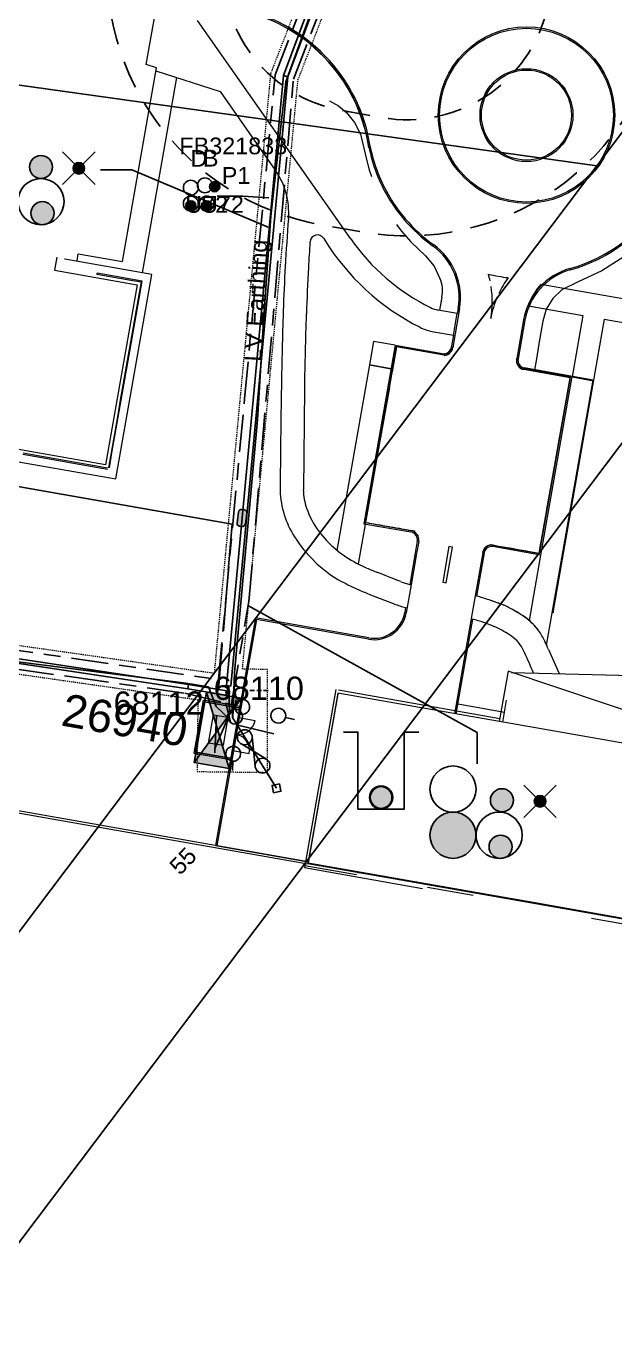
# Model space of a CAD drawing. Header units: metres. Extents: x 277863 to 282129, y 6130772 to 6135401.
# Drawn here: x 280481.4 to 280544.7, y 6132933.6 to 6133074.7 of the extents above; entities that cross this region are included whole.
import ezdxf
from ezdxf.enums import TextEntityAlignment as Align

# ---------------------------------------------------------------- set-up
doc = ezdxf.new("R2010")
doc.units = ezdxf.units.M
for name, pattern in [('Cable Exist UG', [8.2, 4, -1.2, 1.8, -1.2]), ('Dash', [5, 3, -2]), ('DASHED', [0.75, 0.5, -0.25]), ('HIDDEN', [0.375, 0.25, -0.125]), ('HIDDEN2', [0.1875, 0.125, -0.0625]), ('IE Trench LV', [6.5, 5, -1.5])]:
    doc.linetypes.add(name, pattern=pattern)
doc.layers.get('0').update_dxf_attribs({"color": 6})
for name, color, linetype in [('_User Miscellaneous1', 7, 'Continuous'), ('_User Miscellaneous10', 7, 'Continuous'), ('_User Miscellaneous11', 7, 'Continuous'), ('_User Miscellaneous12', 7, 'Continuous'), ('_User Miscellaneous2', 7, 'Continuous'), ('_User Miscellaneous3', 7, 'Continuous'), ('_User_HV_Exist', 7, 'Continuous'), ('_User_LV_Exist', 7, 'Continuous'), ('Duct_SP_EXT', 7, 'Continuous'), ('Duct_SP_NEW', 2, 'Continuous'), ('Equip_SP_HV_NEW', 2, 'Continuous'), ('Sub_SP_EXT', 7, 'Continuous'), ('Trench_SP_EXT', 7, 'Continuous'), ('Trench_SP_NEW', 2, 'Continuous')]:
    doc.layers.add(name, color=color, linetype=linetype)
doc.layers.add('Cadastre Land Parcels_SP_EXT', color=9, linetype='Continuous', lineweight=5)
doc.layers.add('Cadastre Other Property_SP_EXT', color=9, linetype='HIDDEN', lineweight=5)
doc.layers.add('UNKNOWN_FEATURES', color=1, linetype='DASHED', plot=False)
doc.styles.get("Standard").update_dxf_attribs({"font": 'arial.ttf'})
doc.styles.add('SWITCH_LABEL', font='arial.ttf', dxfattribs={"height": 2.5})
doc.linetypes.add('Cable E UG', pattern='A,6,-0.5,["E",Standard,S=1.7,R=0,X=0.5,Y=-1],-2.9', length=9.4)
doc.linetypes.add('IE Trench HV', pattern='A,7,-0.2,["/",Standard,S=3,R=0,X=0.6,Y=-1.4],-2.5', length=9.7)

# ---------------------------------------------------------------- blocks, each defined once
blk = doc.blocks.new('SUB_PADMOUNT_EXT')
for points in [[(0, 0), (-3.84, 1.92), (-3.84, -1.92)], [(0, 0), (3.84, 1.92), (3.84, -1.92)]]:
    blk.add_hatch(color=256).paths.add_polyline_path(points)
for p, q in [((3.84, 1.92), (-3.84, -1.92)), ((-3.84, 1.92), (3.84, -1.92))]:
    blk.add_line(p, q)
blk.add_lwpolyline([(-3.84, -1.92), (3.84, -1.92), (3.84, 1.92), (-3.84, 1.92)], close=True)
for tag, height, flags, p in [('ASSET_NUM', 3.5, 8, (2, 2)), ('STREET_CODE', 0.2, 9, (1.5, 0)), ('CONSTRUCTED_VOLTAGE', 0.2, 9, (1.5, -0.2)), ('OPERATING_VOLTAGE', 0.2, 9, (1.5, -0.6)), ('ORIENTATION', 0.2, 9, (1.5, -0.8)), ('OWNED_BY', 0.2, 9, (1.5, -1)), ('OPERATED_BY', 0.2, 9, (1.5, -1.2)), ('NO_PHASES', 0.2, 9, (1.5, -0.4)), ('MAINTAINED_BY', 0.2, 9, (1.5, -1.4)), ('SECONDARY_VOLTAGE', 0.2, 9, (1.5, -1.6)), ('STATE', 0.2, 9, (1.5, -1.8)), ('SUBSTATION_TYPE', 0.2, 9, (1.5, -2.2)), ('PARENT', 0.2, 9, (1.5, -2)), ('USAGE', 0.2, 9, (1.5, -2.4)), ('LEGEND', 0.2, 9, (1.5, -2.6)), ('LOCATION', 0.2, 9, (1.5, -2.8)), ('STREETNAME', 0.2, 9, (1.5, -3)), ('SUBURB', 0.2, 9, (1.5, -3.2)), ('Z', 0.2, 1, (1.5, -3.6)), ('NOTES', 0.2, 9, (1.5, -3.4))]:
    blk.add_attdef(tag, text='', height=height, dxfattribs=dict(flags=flags)).set_placement(p, align=Align.MIDDLE_LEFT)
blk = doc.blocks.new('DUCT_EXT')
blk.add_circle((0, 0.8), 0.8)
at = {"flags": 1}
blk.add_attdef('Z', (0, 0), '', height=0.2, dxfattribs=at)
at = {"flags": 9}
for tag, p in [('DUCT_CODE', (0, 0)), ('XSECT_TYPE', (0, -0.2)), ('FB_REFERENCE', (0, -0.4)), ('STATE', (0, -0.6)), ('NOTES', (0, -0.8))]:
    blk.add_attdef(tag, text='', height=0.2, dxfattribs=at).set_placement(p, align=Align.MIDDLE_LEFT)
blk = doc.blocks.new('CCP_EXT')
at = {"flags": 9}
for tag, p in [('LEGEND', (0, -1.4)), ('STATE', (0, -1.8)), ('LIFE_SUPPORT', (0, -1.6)), ('NOTES', (0, -2))]:
    blk.add_attdef(tag, text='', height=0.2, dxfattribs=at).set_placement(p, align=Align.MIDDLE_LEFT)
blk.add_wipeout([(0, 0.57), (0.57, 0), (0, -0.57), (-0.57, 0)])
blk.add_lwpolyline([(-0.57, 0), (0, 0.57), (0.57, 0), (0, -0.57), (-0.57, 0)])
at = {"flags": 1}
blk.add_attdef('Z', (0, 0), '', height=0.2, dxfattribs=at)
at = {"flags": 9}
for tag, p in [('CCP_TYPE', (0, 0)), ('CONSTRUCTED_VOLTAGE', (0, -0.2)), ('OPERATING_VOLTAGE', (0, -0.6)), ('ORIENTATION', (0, -0.8)), ('OWNED_BY', (0, -1)), ('NO_PHASES', (0, -0.4)), ('USAGE', (0, -1.2))]:
    blk.add_attdef(tag, text='', height=0.2, dxfattribs=at).set_placement(p, align=Align.MIDDLE_LEFT)
blk = doc.blocks.new('LV_UG_DFUSE_CLOSED_EXT')
for points in [[(1, 0), (0, 0)], [(5.04, 0.73), (2.16, -0.72)], [(5.05, -0.71), (2.16, 0.72)], [(6.2, 0.01), (7.2, 0.01)]]:
    blk.add_lwpolyline(points)
for centre in [(1.8, 0), (5.4, 0.01)]:
    blk.add_circle(centre, 0.8)
at = {"flags": 9}
for tag, p in [('ACTUAL_STATUS', (0, 0)), ('CONSTRUCTED_VOLTAGE', (0, -0.2)), ('OPERATING_VOLTAGE', (0, -0.6)), ('ORIENTATION', (0, -0.8)), ('STATE', (0, -1)), ('SWITCH_TYPE', (0, -1.2)), ('NO_PHASES', (0, -0.4)), ('USAGE', (0, -1.4)), ('NOTES', (0, -1.6))]:
    blk.add_attdef(tag, text='', height=0.2, dxfattribs=at).set_placement(p, align=Align.MIDDLE_LEFT)
at = {"flags": 1}
blk.add_attdef('Z', (0, 0), '', height=0.2, dxfattribs=at)
blk = doc.blocks.new('SWG_HOLEC_SU_EXT')
blk.add_line((1.8, -2), (5.8, -2))
for points in [[(1, 0), (0, 0)], [(6.6, 0), (7.6, 0)]]:
    blk.add_lwpolyline(points)
for points in [[(1.8, -0.8, 1), (1.8, 0.8, 1)], [(5.8, -0.8, 1), (5.8, 0.8, 1)]]:
    blk.add_lwpolyline(points, format="xyb", close=True)
at = {"style": 'SWITCH_LABEL', "flags": 8}
blk.add_attdef('ASSET_NUM', text='', height=2.5, rotation=179.9544, dxfattribs=at).set_placement((-2.4, 0), align=Align.MIDDLE_LEFT)
at = {"flags": 1}
blk.add_attdef('Z', (0, 0), '', height=0.2, dxfattribs=at)
at = {"flags": 9}
for tag, p in [('ACTUAL_STATUS', (0, -0.4)), ('CONSTRUCTED_VOLTAGE', (0, -0.6)), ('OPERATING_VOLTAGE', (0, -1)), ('ORIENTATION', (0, -1.2)), ('OWNED_BY', (0, -1.4)), ('NO_PHASES', (0, -0.8)), ('STATE', (0, -1.8)), ('SWITCH_TYPE', (0, -2)), ('STREETNAME', (0, -2.6)), ('SUBURB', (0, -2.8)), ('PARENT', (0, -1.6)), ('USAGE', (0, -2.2)), ('LOCATION', (0, -2.4)), ('NOTES', (0, -3))]:
    blk.add_attdef(tag, text='', height=0.2, dxfattribs=at).set_placement(p, align=Align.MIDDLE_LEFT)
at = {"style": 'SWITCH_LABEL', "flags": 9}
blk.add_attdef('STREET_CODE', text='', height=0.2, dxfattribs=at).set_placement((0, -0.2), align=Align.MIDDLE_LEFT)
blk = doc.blocks.new('CABLE_LARGE_EXT')
h = blk.add_hatch(color=256)
edge = h.paths.add_edge_path()
edge.add_arc((0, 0.55), 0.55, 0, 360)
blk.add_circle((0, 0.55), 0.55)
at = {"flags": 1}
blk.add_attdef('Z', (0, 0), '', height=0.2, dxfattribs=at)
at = {"flags": 9}
for tag, p in [('COND_CODE', (0, 0)), ('STATE', (0, -0.4)), ('FB_REFERENCE', (0, -0.2)), ('XSECT_SIZE', (0, -0.6)), ('NOTES', (0, -0.8))]:
    blk.add_attdef(tag, text='', height=0.2, dxfattribs=at).set_placement(p, align=Align.MIDDLE_LEFT)
blk = doc.blocks.new('Site plan')
at = {"layer": '_User Miscellaneous2', "color": 253, "lineweight": 0}
for p, q in [((-205.87, -0.2), (-204.92, 5.22)), ((-208.42, -21.39), (-204.76, -0.56)), ((-204.76, -0.56), (-205.87, -0.2)), ((-206.26, -22.61), (-202.56, -1.6)), ((-210.24, -43.28), (-380.84, -13.3)), ((-381.75, -14.46), (-209.14, -44.79)), ((-215.51, -20.93), (-215.75, -22.31)), ((-214.63, -21.13), (-214.63, -21.09)), ((-205.27, -22.78), (-214.63, -21.13)), ((-213.32, -21.32), (-213.19, -20.55)), ((-213.19, -20.55), (-208.42, -21.39)), ((-215.75, -22.31), (-206.83, -23.88)), ((-211.17, -22.76), (-211.15, -22.66)), ((-211.17, -22.76), (-209.35, -23.08)), ((-209.33, -22.98), (-211.15, -22.66)), ((-206.83, -23.88), (-210.24, -43.28)), ((-209.35, -23.08), (-207.53, -23.4)), ((-207.51, -23.3), (-209.33, -22.98)), ((-209.14, -44.79), (-205.27, -22.78)), ((-207.53, -23.4), (-206.43, -23.59)), ((-206.31, -23.51), (-207.51, -23.3)), ((-206.43, -23.59), (-206.74, -25.36)), ((-206.64, -25.38), (-206.31, -23.51)), ((-206.74, -25.36), (-207.06, -27.18)), ((-206.96, -27.2), (-206.64, -25.38)), ((-207.06, -27.18), (-207.38, -29.01)), ((-207.28, -29.02), (-206.96, -27.2)), ((-207.38, -29.01), (-207.7, -30.83)), ((-207.6, -30.85), (-207.28, -29.02)), ((-207.7, -30.83), (-208.02, -32.65)), ((-207.92, -32.67), (-207.6, -30.85)), ((-208.02, -32.65), (-208.34, -34.47)), ((-208.24, -34.49), (-207.92, -32.67)), ((-208.34, -34.47), (-208.66, -36.29)), ((-208.56, -36.31), (-208.24, -34.49)), ((-208.66, -36.29), (-208.98, -38.11)), ((-208.88, -38.13), (-208.56, -36.31)), ((-208.98, -38.11), (-209.3, -39.93)), ((-209.2, -39.95), (-208.88, -38.13)), ((-209.3, -39.93), (-209.62, -41.76)), ((-209.52, -41.77), (-209.2, -39.95)), ((-219.15, -42.12), (-217.33, -42.44)), ((-217.31, -42.34), (-219.13, -42.02)), ((-209.62, -41.76), (-209.94, -43.58)), ((-209.84, -43.59), (-209.52, -41.77)), ((-217.33, -42.44), (-215.51, -42.76)), ((-215.49, -42.66), (-217.31, -42.34)), ((-215.51, -42.76), (-213.69, -43.08)), ((-213.67, -42.98), (-215.49, -42.66)), ((-213.69, -43.08), (-211.87, -43.4)), ((-211.85, -43.3), (-213.67, -42.98)), ((-211.87, -43.4), (-210.04, -43.72)), ((-210.03, -43.62), (-211.85, -43.3)), ((-185.18, -67.49), (-167.81, -70.55)), ((-199.74, -68.59), (-200.74, -74.3)), ((-200.57, -74.18), (-199.61, -68.76)), ((-199.62, -68.76), (-200.57, -74.18)), ((-195.8, -69.28), (-199.74, -68.59)), ((-195.68, -69.45), (-199.62, -68.76)), ((-199.61, -68.76), (-195.68, -69.45)), ((-185.23, -67.84), (-188.43, -86.09)), ((-136.67, -76.38), (-185.23, -67.84)), ((-172.5, -68.96), (-167.31, -69.87)), ((-167.5, -70.96), (-167.08, -68.59)), ((-188.43, -86), (-278.33, -70.2)), ((-195.68, -69.45), (-196.63, -74.87)), ((-200.74, -74.3), (-196.8, -74.99)), ((-196.63, -74.87), (-200.57, -74.18)), ((-200.57, -74.18), (-196.63, -74.87)), ((-198.43, -84.24), (-188.43, -86)), ((-188.43, -86.09), (-170.62, -89.22)), ((-188.81, -86.41), (-188.76, -86.12)), ((-183.22, -87.39), (-188.81, -86.41)), ((-188.46, -86.17), (-139.91, -94.7)), ((-170.69, -89.59), (-175.59, -88.73)), ((-170.62, -89.22), (-164.22, -90.34)), ((-164.22, -90.34), (-139.87, -94.62))]:
    blk.add_line(p, q, dxfattribs=at)
at = {"layer": '_User Miscellaneous2', "color": 252, "lineweight": 0}
for p, q in [((-183.89, -18.92), (-200.34, 4.54)), ((-204.82, -0.87), (-197.91, -3.11)), ((-197.91, -3.11), (-191.99, -11.55)), ((-190.89, -21.57), (-190.89, -21.69)), ((-98.22, -35.31), (-163.39, -23.86)), ((-172.39, -26.98), (-174.46, -26.61)), ((-164.73, -26.16), (-158.88, -27.19)), ((-156.57, -27.6), (-162.11, -59.14)), ((-158.88, -27.19), (-160.04, -33.81)), ((-156.57, -27.6), (-94.24, -38.55)), ((-174.91, -28.96), (-172.8, -29.33)), ((-181.39, -30), (-181.84, -32.51)), ((-179.08, -30.4), (-181.39, -30)), ((-181.84, -32.51), (-179.52, -32.92)), ((-188.84, -35.06), (-188.96, -45.97)), ((-182.28, -49.48), (-183.06, -53.93)), ((-163.42, -52.97), (-164.66, -60)), ((-181.72, -57.24), (-179.17, -58.24)), ((-162.15, -59.14), (-161.99, -59.13)), ((-162.57, -63.13), (-161.44, -65.71))]:
    blk.add_line(p, q, dxfattribs=at)
at = {"layer": '_User Miscellaneous2', "color": 251, "lineweight": 0}
for p, q in [((-181.89, -9.17), (-181.74, -9.15)), ((-172.15, -26.46), (-172.88, -30.65)), ((-172.3, -26.44), (-172.39, -26.98)), ((-172.8, -29.33), (-172.39, -26.98)), ((-165.26, -27.67), (-165.99, -31.84)), ((-165.11, -27.7), (-165.84, -31.87)), ((-172.8, -29.33), (-173.03, -30.63)), ((-165.99, -31.87), (-165.99, -31.84)), ((-165.84, -31.87), (-165.98, -31.84)), ((-169.65, -52.72), (-170.47, -57.37)), ((-169.5, -52.74), (-170.32, -57.4)), ((-169.65, -52.72), (-169.5, -52.74))]:
    blk.add_line(p, q, dxfattribs=at)
at = {"layer": '_User Miscellaneous2', "color": 254, "lineweight": 0}
for p, q in [((-174.05, -25.24), (-174.3, -26.64)), ((-172.71, -28.83), (-172.67, -28.55)), ((-179.08, -30.38), (-182.45, -49.6)), ((-178.95, -30.55), (-182.31, -49.63)), ((-178.93, -30.58), (-179.41, -33.27)), ((-179.08, -30.38), (-173.79, -31.31)), ((-178.95, -30.55), (-178.93, -30.58)), ((-173.8, -31.46), (-178.95, -30.55)), ((-173.8, -31.48), (-178.93, -30.58)), ((-172.89, -30.65), (-173.03, -30.63)), ((-173.03, -30.63), (-172.88, -30.65)), ((-172.88, -30.65), (-172.86, -30.66)), ((-165.22, -33.02), (-165.21, -32.99)), ((-160.25, -33.89), (-165.22, -33.02)), ((-160.22, -33.87), (-165.21, -32.99)), ((-157.76, -34.15), (-165.19, -32.84)), ((-165.19, -32.84), (-160.05, -33.75)), ((-163.55, -52.8), (-160.22, -33.87)), ((-160.05, -33.75), (-163.42, -52.97)), ((-160.04, -33.81), (-157.73, -34.22)), ((-179.7, -34.94), (-180.65, -40.33)), ((-163.57, -52.77), (-160.25, -33.89)), ((-162.77, -62.66), (-157.76, -34.15)), ((-158.1, -36.07), (-158.05, -35.83)), ((-158.1, -36.07), (-158.05, -35.83)), ((-161.49, -40.96), (-161.08, -38.59)), ((-162.74, -48.04), (-162.32, -45.68)), ((-160.15, -47.79), (-160.11, -47.54)), ((-160.15, -47.79), (-160.11, -47.54)), ((-160.45, -49.46), (-160.41, -49.22)), ((-160.45, -49.46), (-160.41, -49.22)), ((-182.31, -49.63), (-182.45, -49.6)), ((-182.28, -49.63), (-182.31, -49.63)), ((-181.86, -49.56), (-182.26, -49.49)), ((-181.16, -49.68), (-181.58, -49.6)), ((-181.16, -49.68), (-180.89, -49.73)), ((-180.47, -49.8), (-180.89, -49.73)), ((-180.47, -49.8), (-180.19, -49.85)), ((-179.77, -49.92), (-180.18, -49.85)), ((-179.77, -49.92), (-179.49, -49.97)), ((-179.08, -50.04), (-179.49, -49.97)), ((-179.08, -50.04), (-178.8, -50.09)), ((-178.38, -50.17), (-178.8, -50.09)), ((-178.38, -50.17), (-178.1, -50.22)), ((-177.68, -50.29), (-178.1, -50.22)), ((-177.68, -50.29), (-177.4, -50.34)), ((-176.99, -50.41), (-177.4, -50.34)), ((-176.99, -50.41), (-176.94, -50.42)), ((-168.88, -51.84), (-168.84, -51.84)), ((-168.84, -51.84), (-168.42, -51.92)), ((-163.42, -52.97), (-168.55, -52.07)), ((-168.52, -51.9), (-163.57, -52.77)), ((-168.52, -51.92), (-163.55, -52.8)), ((-168.42, -51.92), (-168.14, -51.97)), ((-168.14, -51.97), (-167.72, -52.04)), ((-167.72, -52.04), (-167.44, -52.09)), ((-167.44, -52.09), (-167.03, -52.16)), ((-167.03, -52.16), (-166.75, -52.21)), ((-166.75, -52.21), (-166.33, -52.28)), ((-163.5, -52.37), (-163.45, -52.1)), ((-163.45, -52.1), (-163.38, -51.68)), ((-163.38, -51.68), (-163.33, -51.4)), ((-163.33, -51.4), (-163.25, -50.98)), ((-169.65, -52.72), (-169.68, -52.71)), ((-166.33, -52.28), (-166.05, -52.33)), ((-166.05, -52.33), (-165.63, -52.41)), ((-165.63, -52.41), (-165.36, -52.46)), ((-165.36, -52.46), (-164.94, -52.53)), ((-164.94, -52.53), (-164.66, -52.58)), ((-164.66, -52.58), (-164.24, -52.65)), ((-164.24, -52.65), (-163.96, -52.7)), ((-163.96, -52.7), (-163.57, -52.77)), ((-163.57, -52.77), (-163.5, -52.37)), ((-163.57, -52.77), (-163.55, -52.8)), ((-177.95, -58.63), (-178.04, -59.16)), ((-177.95, -58.63), (-177.8, -58.66)), ((-194.12, -59.73), (-195.8, -69.28)), ((-194, -59.91), (-195.68, -69.45)), ((-181.92, -61.88), (-194.12, -59.73)), ((-181.94, -62.02), (-194, -59.91)), ((-170.75, -59.87), (-172.55, -70.07)), ((-196.8, -74.99), (-198.43, -84.24)), ((-196.63, -74.87), (-198.28, -84.27))]:
    blk.add_line(p, q, dxfattribs=at)
at = {"layer": '_User Miscellaneous2', "color": 253, "lineweight": 0, "extrusion": (0, 0, -1)}
blk.add_line((-175.59, -88.43), (-175.69, -88.41), dxfattribs=at)
at = {"layer": '_User Miscellaneous2', "color": 254, "lineweight": 0, "flags": 128}
for points in [[(-186.16, -4.09), (-185.19, -4.65), (-184.31, -5.36), (-183.44, -6.44), (-182.8, -7.67), (-182.27, -9.93), (-181.9, -11.43), (-181.61, -12.25)], [(-144.49, -12.14), (-144.73, -12.15), (-145.53, -12.31), (-146.31, -12.58), (-147.06, -12.96), (-147.49, -13.23), (-148.12, -13.72), (-148.67, -14.28), (-149.12, -14.93), (-150.33, -16.72), (-150.49, -16.94), (-151.37, -18.03), (-152.33, -19.06), (-153.36, -20.01), (-154.46, -20.89), (-156.83, -22.4), (-159.39, -23.56), (-161.12, -24.43), (-162.1, -25.37), (-162.82, -26.52), (-163.19, -27.82), (-163.61, -30.26), (-163.88, -31.87), (-164.08, -33.04)], [(-178.93, -17.41), (-178.42, -18.09), (-177.38, -19.28), (-175.81, -20.76), (-174.87, -21.88), (-174.25, -23.2)], [(-173.8, -31.46), (-173.8, -31.47), (-173.8, -31.48)], [(-179.52, -32.92), (-182.45, -49.6), (-177.38, -50.49)], [(-179.37, -32.94), (-182.28, -49.48), (-177.35, -50.35)], [(-169.5, -52.72), (-170.32, -57.4), (-170.47, -57.37), (-172.7, -70.05)], [(-177.51, -56.16), (-177.36, -56.18), (-177.89, -59.18)], [(-166.56, -65.6), (-139.12, -66.29), (-139.7, -69.6)]]:
    blk.add_lwpolyline(points, dxfattribs=at)
at = {"layer": '_User Miscellaneous2', "color": 251, "lineweight": 0}
for points in [[(-181.91, -9.05, 0.04345), (-181.07, -11.93, 0.084334), (-178.09, -16.9, 0.059867), (-175.04, -19.69)], [(-181.74, -9.15, -0.000032), (-181.74, -9.15)], [(-180.94, -11.85, 0.085081), (-177.96, -16.82, 0.059494), (-174.96, -19.57)]]:
    blk.add_lwpolyline(points, format="xyb", dxfattribs=at)
at = {"layer": '_User Miscellaneous2', "color": 251, "lineweight": 0, "flags": 128}
for points in [[(-181.91, -9.17), (-181.9, -9.17), (-181.89, -9.17)], [(-176.54, -51.5), (-176.77, -52.8), (-177.36, -56.18)]]:
    blk.add_lwpolyline(points, dxfattribs=at)
at = {"layer": '_User Miscellaneous2', "color": 251, "lineweight": 0}
for points in [[(-166.02, -31.86), (-166.01, -31.84), (-165.99, -31.84), (-165.84, -31.87), (-165.84, -31.89)], [(-176.69, -51.48), (-176.92, -52.77), (-177.51, -56.16)]]:
    blk.add_lwpolyline(points, dxfattribs=at)
at = {"layer": '_User Miscellaneous2', "color": 252, "lineweight": 0, "flags": 128}
blk.add_lwpolyline([(-179.52, -32.92), (-181.84, -32.51), (-185.34, -52.47)], dxfattribs=at)
at = {"layer": '_User Miscellaneous2', "color": 251, "lineweight": 0}
blk.add_lwpolyline([(-172.9, -52.14), (-173.29, -52.07), (-173.96, -55.89), (-173.57, -55.96)], close=True, dxfattribs=at)
at = {"layer": '_User Miscellaneous2', "color": 253, "lineweight": 0, "flags": 128}
for points in [[(-194.9, -64.57), (-195.93, -70.47), (-194.16, -70.78)], [(-157.95, -92.03), (-138.56, -95.44), (-134.38, -76.26), (-135.17, -76.12), (-166.92, -65.47), (-167.88, -70.89)], [(-185.47, -67.44), (-188.84, -86.61), (-176.14, -88.84)], [(-278.5, -70.17), (-286.33, -68.8), (-289.86, -88.94), (-289.69, -88.97), (-286.18, -69.02), (-188.47, -86.19)], [(-185.24, -67.93), (-185.26, -67.93), (-188.47, -86.17)], [(-196.97, -76.38), (-196.55, -74.02), (-194.78, -74.33)]]:
    blk.add_lwpolyline(points, dxfattribs=at)
at = {"layer": '_User Miscellaneous2', "lineweight": 0, "flags": 128}
blk.add_lwpolyline([(-199.18, -73.2), (-198.64, -70.15), (-197.07, -70.43), (-197.6, -73.48), (-199.18, -73.2)], dxfattribs=at)
at = {"layer": '_User Miscellaneous2', "color": 253, "lineweight": 0, "extrusion": (0, 0, -1), "flags": 128}
blk.add_lwpolyline([(183.04, -87.2), (183.02, -87.13), (183.12, -87.11), (183.13, -87.18)], dxfattribs=at)
at = {"layer": '_User Miscellaneous2', "color": 251, "lineweight": 0}
for radius in [9.5, 9.35]:
    blk.add_circle((-164.94, -5.64), radius, dxfattribs=at)
at = {"layer": '_User Miscellaneous2', "color": 254, "lineweight": 0}
for radius in [5, 4.85]:
    blk.add_circle((-164.94, -5.64), radius, dxfattribs=at)
at = {"layer": '_User Miscellaneous2', "color": 251, "lineweight": 0}
for centre, radius, start, end in [((-199.54, -11.79), 17.85, 8.4529, 79.9228), ((-199.54, -11.79), 17.83, 8.4529, 79.9227), ((-199.54, -11.79), 18, 8.4529, 79.9232), ((-164.94, -5.64), 17.16, 191.4459, 201.2236), ((-164.94, -5.64), 17.16, 285.7959, 328.7339), ((-164.94, -5.64), 17.31, 285.7959, 328.7339), ((-179.04, -25.26), 6.85, 350.0454, 54.2949), ((-179.04, -25.26), 7, 350.0454, 54.2949), ((-158.36, -28.88), 7, 105.7959, 170.0454), ((-158.36, -28.88), 6.85, 105.7959, 170.0454), ((-179.12, -25.7), 10.5, 12.3002, 16.2856), ((-165.02, -6.08), 17.15, 256.4301, 263.6606), ((-158.44, -29.33), 10.5, 143.8051, 154.6609), ((-179.12, -25.7), 10.5, 350.0454, 8.9753), ((-158.44, -29.33), 10.5, 156.8424, 170.0454), ((-165.03, -32.03), 0.825, 176.6278, 177.9974), ((-165.03, -32.03), 0.825, 183.5133, 184.8741), ((-165.03, -32.03), 0.825, 169.1811, 171.1378), ((-177.53, -51.33), 0.85, 350.0454, 80.0454)]:
    blk.add_arc(centre, radius, start, end, dxfattribs=at)
at = {"layer": '_User Miscellaneous2', "color": 252, "lineweight": 0}
for centre, radius, start, end in [((-198.53, -16.15), 8, 355.5508, 35.0341), ((45.58, -35.14), 236.86, 175.5508, 176.7974), ((45.58, -35.14), 234.36, 176.1198, 176.7974), ((-187.44, -19.33), 0.8, 31.3312, 176.1198), ((-164.94, -5.64), 25.54, 211.3312, 243.3423), ((-164.94, -5.64), 23.14, 215.0341, 243.4649), ((45.58, -35.14), 236.86, 176.7972, 177.9684), ((50.53, -35.36), 239.31, 176.8079, 178.014), ((-159.01, -27.96), 6, 136.8864, 162.5538), ((211.5, -40.97), 402.87, 177.977, 179.1341), ((-173.94, -23.66), 3, 243.4649, 260.0341), ((219.37, -41.16), 408.26, 178.0219, 179.1436), ((-173.98, -23.64), 5.4, 243.3423, 260.0341), ((-165.03, -32.03), 0.825, 190.3938, 191.7715), ((997.13, -53.96), 1188.61, 179.0799, 179.61798), ((-181.49, -45.65), 9.98, 182.2523, 212.5265), ((-182.2, -45.76), 6.77, 181.7426, 198.7734), ((-180.28, -45.1), 8.8, 198.8487, 216.8317), ((-177.97, -43.5), 11.6, 216.3153, 243.0744), ((-178.47, -43.92), 13.45, 211.8035, 226.0994), ((-178.29, -43.93), 13.58, 225.5237, 241.0885), ((-174.58, -37.07), 18.87, 242.7316, 246.3825), ((-167.54, -20.99), 36.43, 246.3791, 248.37), ((-287.85, -328.7), 293.97, 68.1556, 68.6808), ((-175.26, -38.55), 19.74, 240.9523, 246.9686), ((-174.22, -44.65), 11.97, 249.2188, 254.0323), ((-165.74, -16.63), 43.64, 246.7189, 248.519), ((-175.15, -76.36), 19.57, 71.5629, 75.7173), ((-175.15, -76.36), 19.57, 71.5629, 75.7229), ((-182.4, -98.11), 42.49, 69.8847, 71.5658), ((-182.4, -98.11), 42.49, 69.5657, 71.5658), ((-173.44, -42.24), 17, 250.2765, 254.6213), ((-169.26, -62.42), 4.46, 64.8075, 70.7155), ((-173.55, -71.83), 14.81, 61.3617, 66.1185), ((-173.55, -71.83), 14.81, 61.3617, 65.2528), ((-172.82, -70.73), 13.49, 53.6997, 61.8475), ((-172.82, -70.73), 13.49, 52.7583, 61.8475), ((-177.96, -87.15), 28.21, 73.9361, 75.2068), ((-174.84, -76.11), 16.74, 71.6503, 73.7305), ((-175.15, -76.51), 17.22, 68.6415, 71.0934), ((-173.24, -71.61), 11.96, 59.5372, 68.6208), ((-168.35, -64.47), 5.79, 35.5939, 52.6856), ((-168.35, -64.47), 5.79, 35.5939, 50.4602), ((-172.42, -70.16), 10.29, 53.9706, 59.3789), ((-168.38, -64.5), 3.34, 34.2131, 52.9241), ((-169.68, -65.43), 7.44, 25.4222, 35.6391), ((-169.68, -65.43), 7.44, 25.4222, 35.6391), ((-169.98, -65.6), 5.28, 24.1116, 34.3477), ((-344.9, -143.19), 196.64, 23.2215, 23.9244), ((-180.57, -70.6), 19.49, 22.5315, 25.4097), ((-180.57, -70.6), 19.49, 24.0349, 25.4097)]:
    blk.add_arc(centre, radius, start, end, dxfattribs=at)
at = {"layer": '_User Miscellaneous2', "color": 254, "lineweight": 0}
for centre, radius, start, end in [((-177.32, -24.54), 3.35, 347.8984, 23.6508), ((-173.84, -30.49), 0.975, 272.4433, 350.0341), ((-173.84, -30.49), 1, 272.2866, 350.0341), ((-173.84, -30.49), 0.825, 273.5291, 350.0341), ((-173.84, -30.49), 0.825, 295.6858, 350.0341), ((-173.84, -30.49), 0.825, 273.1249, 274.3125), ((-173.84, -30.49), 0.825, 276.4033, 281.2599), ((-173.84, -30.49), 0.825, 282.9047, 288.2018), ((-173.84, -30.49), 0.825, 289.3395, 295.138), ((-165.03, -32.03), 1, 170.0341, 259.2202), ((-165.03, -32.03), 0.975, 170.0341, 259.2107), ((-165.03, -32.03), 0.825, 170.0341, 259.1421), ((-165.03, -32.03), 0.825, 197.27, 198.6945), ((-165.03, -32.03), 0.825, 204.1426, 205.6498), ((-165.03, -32.03), 0.825, 211.0124, 212.6483), ((-165.03, -32.03), 0.825, 217.88, 219.7076), ((-165.03, -32.03), 0.825, 224.7462, 226.861), ((-165.03, -32.03), 0.825, 231.6116, 234.1789), ((-165.03, -32.03), 0.825, 238.477, 241.8442), ((-165.03, -32.03), 0.825, 245.3431, 250.5263), ((-165.03, -32.03), 0.825, 252.2105, 259.1421), ((-177.53, -51.33), 1, 350.0454, 80.0454), ((-168.69, -52.88), 1, 80.0341, 170.0341), ((-168.69, -52.88), 0.975, 80.0341, 170.0341), ((-168.69, -52.88), 0.825, 80.0341, 170.0341), ((-181.34, -58.58), 3.5, 260.0454, 350.0454), ((-181.34, -58.58), 3.35, 260.0454, 350.0454)]:
    blk.add_arc(centre, radius, start, end, dxfattribs=at)
at = {"layer": '_User Miscellaneous2', "color": 253, "lineweight": 0}
for centre, start, end in [((-195.93, -70.47), 260.0454, 350.0454), ((-196.55, -74.02), 350.0454, 80.0454)]:
    blk.add_arc(centre, 1.8, start, end, dxfattribs=at)
blk = doc.blocks.new('HV_STJ_NEW')
blk.add_hatch(color=256).paths.add_polyline_path([(0.91, 0.13, 0.414214), (0.59, 0.45), (-0.59, 0.45, 0.414214), (-0.91, 0.13), (-0.91, -0.13, 0.414214), (-0.59, -0.45), (0.59, -0.45, 0.414214), (0.91, -0.13)])
blk.add_lwpolyline([(-0.91, 0.13), (-0.91, -0.13, 0.414214), (-0.59, -0.45), (0.59, -0.45, 0.414214), (0.91, -0.13), (0.91, 0.13, 0.414214), (0.59, 0.45), (-0.59, 0.45, 0.414214)], format="xyb", close=True)
for tag, flags, p in [('ORIENTATION', 9, (1.5, 0)), ('OWNED_BY', 9, (1.5, -0.8)), ('OPERATED_BY', 9, (1.5, -1)), ('TYPE', 9, (1.5, -1.4)), ('USAGE', 9, (1.5, -0.2)), ('LEGEND', 9, (1.5, -0.4)), ('NOTES', 9, (1.5, -0.6)), ('MAINTAINED_BY', 9, (1.5, -1.2)), ('OPERATING_VOLTAGE', 9, (1.5, -1.6)), ('CONSTRUCTED_VOLTAGE', 9, (1.5, -1.8)), ('Z', 1, (1.5, -2.2)), ('NUMBER_OF_PHASES', 9, (1.5, -2))]:
    blk.add_attdef(tag, text='', height=0.2, dxfattribs=dict(flags=flags)).set_placement(p, align=Align.MIDDLE_LEFT)
blk = doc.blocks.new('DUCT_50_EXT')
blk.add_circle((0, 0.4), 0.4)
at = {"flags": 1}
blk.add_attdef('Z', (0, 0), '', height=0.2, dxfattribs=at)
at = {"flags": 9}
for tag, p in [('DUCT_CODE', (0, 0)), ('XSECT_TYPE', (0, -0.2)), ('FB_REFERENCE', (0, -0.4)), ('STATE', (0, -0.6)), ('NOTES', (0, -0.8))]:
    blk.add_attdef(tag, text='', height=0.2, dxfattribs=at).set_placement(p, align=Align.MIDDLE_LEFT)
blk = doc.blocks.new('DUCT_50_NEW')
blk.add_circle((0, 0.4), 0.4)
at = {"flags": 1}
blk.add_attdef('Z', (0, 0), '', height=0.2, dxfattribs=at)
at = {"flags": 9}
for tag, p in [('DUCT_CODE', (0, 0)), ('XSECT_TYPE', (0, -0.2)), ('FB_REFERENCE', (0, -0.4)), ('STATE', (0, -0.6)), ('NOTES', (0, -0.8)), ('OWNED_BY', (-0.001, -1.008)), ('OPERATED_BY', (-0.001, -1.214)), ('MAINTAINED_BY', (-0.001, -1.419))]:
    blk.add_attdef(tag, text='', height=0.2, dxfattribs=at).set_placement(p, align=Align.MIDDLE_LEFT)
blk = doc.blocks.new('TRENCH_LV_1_DUCT')
blk.add_lwpolyline([(-0.5, 2.65), (0, 2.65), (0, 0), (1.6, 0), (1.6, 2.65), (2.1, 2.65)])
blk = doc.blocks.new('TRENCH_1X50_NEW')
for name, p in [('TRENCH_LV_1_DUCT', (-0.8, 0)), ('DUCT_50_NEW', (0, 0))]:
    blk.add_blockref(name, p)

msp = doc.modelspace()

# ---------------------------------------------------------------- linework, layer by layer
at = {"layer": '_User Miscellaneous1'}
for p, q in [((280485.26, 6133057.66), (280488.78, 6133061.17)), ((280485.26, 6133061.17), (280488.78, 6133057.66)), ((280534.9, 6132989.54), (280538.41, 6132993.05)), ((280534.9, 6132993.05), (280538.41, 6132989.54))]:
    msp.add_line(p, q, dxfattribs=at)
at = {"layer": '_User Miscellaneous1', "linetype": 'IE Trench LV'}
msp.add_line((280503.51, 6133021.11), (280502.06, 6133003.34), dxfattribs=at)
at = {"layer": '_User Miscellaneous10'}
msp.add_lwpolyline([(280501.89, 6133056.42), (280504.68, 6133056.42), (280507.45, 6133056.25)], dxfattribs=at)
at = {"layer": '_User Miscellaneous11', "linetype": 'Cable Exist UG'}
msp.add_lwpolyline([(280503.22, 6133000.65), (280501.64, 6132996.89)], dxfattribs=at)
at = {"layer": '_User Miscellaneous3', "linetype": 'Dash', "flags": 128}
for points in [[(280550.36, 6133077.8, 0.414235), (280527.63, 6133110.23), (280523.32, 6133110.98, 0.414184), (280490.9, 6133088.25), (280490.46, 6133085.74, 0.414236), (280513.19, 6133053.31), (280517.49, 6133052.56, 0.41424), (280549.92, 6133075.29, 0.41424)], [(280538.05, 6133079.96, 0.414235), (280525.46, 6133097.91), (280521.16, 6133098.67, 0.414184), (280503.21, 6133086.09), (280502.77, 6133083.58, 0.414236), (280515.35, 6133065.63), (280519.66, 6133064.87, 0.41424), (280537.61, 6133077.45)]]:
    msp.add_lwpolyline(points, format="xyb", dxfattribs=at)
at = {"layer": '_User_HV_Exist', "linetype": 'Cable E UG'}
for points in [[(280503.58, 6133000.27), (280503.76, 6133005.15), (280506.23, 6133032.33), (280506.87, 6133042.34), (280507.67, 6133054.27), (280507.67, 6133054.27), (280509.28, 6133068.72), (280517, 6133090.01), (280530.86, 6133127.54), (280548.61, 6133243.8), (280549.47, 6133252.36), (280546.98, 6133263.39), (280543, 6133278.61), (280532.11, 6133292.84), (280508.42, 6133317.89), (280499.47, 6133324.66), (280499.47, 6133324.66), (280489.71, 6133331.71)], [(280292.22, 6132838.75), (280295.84, 6132858.83), (280295.84, 6132858.83), (280289.7, 6133026.78), (280308.32, 6133026.17), (280342.08, 6133018.97), (280356.4, 6133016.73), (280391.06, 6133015.73), (280436.84, 6133011.2), (280456.97, 6133009.29), (280498.52, 6133004.02), (280500.96, 6133003.6), (280501.78, 6133001.51), (280503.11, 6133000.26)]]:
    msp.add_lwpolyline(points, dxfattribs=at)
at = {"layer": '_User_HV_Exist', "linetype": 'Cable Exist UG'}
for points in [[(280503.55, 6133000.33), (280503.48, 6133002.04), (280505.32, 6133012.79), (280510.11, 6133069.01), (280524.38, 6133106.14), (280532.05, 6133127.55), (280535.26, 6133151.49), (280545.49, 6133220.58), (280549.94, 6133250.61), (280549.94, 6133250.61), (280664.41, 6133260.05), (280692.54, 6133262.74), (280718.58, 6133267.2)], [(280478.1, 6133007.87), (280502.04, 6133004.4), (280504.85, 6133034.62), (280508.14, 6133069.47), (280521.58, 6133104.25), (280530.16, 6133128.2), (280533.27, 6133151.53)], [(280291.93, 6132838.12), (280293.75, 6132838.04), (280293.8, 6132844.31), (280296.89, 6132858.67), (280291.11, 6132996.23), (280290.75, 6133006.72), (280290.74, 6133026.15), (280308.49, 6133025.58), (280328.23, 6133021.18), (280342.16, 6133018.07), (280356.52, 6133015.99), (280388.43, 6133015.01), (280392.94, 6133014.87), (280401.09, 6133014.1), (280455.95, 6133008.86), (280486.26, 6133004.68), (280498.41, 6133002.92), (280502.85, 6133001.87), (280503.35, 6132999.82)]]:
    msp.add_lwpolyline(points, dxfattribs=at)
at = {"layer": 'Cadastre Land Parcels_SP_EXT', "linetype": 'Continuous'}
for points in [[(280494.74, 6133474.84), (280481.47, 6133476.74), (280478.6, 6133466.69), (280460.16, 6133465.04), (280459.69, 6133466.97), (280039.49, 6133357.53), (280037.22, 6133341.48), (280035.09, 6133326.62), (280007.61, 6133134.46), (280542.78, 6133059.67), (280549.52, 6133068.6), (280569.6, 6133095.41), (280571.35, 6133097.75), (280621.49, 6133456.68), (280537.92, 6133468.65), (280534.52, 6133444.89), (280492.95, 6133450.85), (280494.74, 6133474.84)], [(280279.81, 6132677.76), (280286.52, 6132686.68), (280565.59, 6133056.48), (280735.78, 6133283.76), (280834.48, 6133415.57), (280842.06, 6133425.49), (280828.62, 6133427.39), (280819.21, 6133428.72), (280571.35, 6133097.75), (280569.6, 6133095.41), (280549.52, 6133068.6), (280542.78, 6133059.67), (280263.73, 6132689.85), (280074.09, 6132441.42), (280067.24, 6132432.45), (280090.07, 6132429.2), (280279.81, 6132677.76)], [(280542.78, 6133059.67), (280007.61, 6133134.46), (279952.22, 6132733.11), (280263.73, 6132689.85), (280542.78, 6133059.67)], [(280565.59, 6133056.48), (280286.52, 6132686.68), (280509.57, 6132655.71), (280565.59, 6133056.48)]]:
    msp.add_lwpolyline(points, close=True, dxfattribs=at)
at = {"layer": 'Cadastre Other Property_SP_EXT', "linetype": 'HIDDEN2'}
for points in [[(280492.62, 6133328), (280499.4, 6133323.01), (280509.37, 6133314.7), (280519.69, 6133303.09), (280528.78, 6133294.28), (280535.81, 6133285.46), (280541.56, 6133278.01), (280547.45, 6133255.69), (280547.93, 6133249.19), (280541.62, 6133210.53), (280538.65, 6133189.19), (280535.59, 6133170.34), (280532.24, 6133148.24), (280529.85, 6133128.82), (280521.43, 6133105.18), (280507.65, 6133069.59), (280501.58, 6133005.06), (280458.18, 6133011.22)], [(280459.65, 6133007.98), (280499.83, 6133002.23), (280499.74, 6132994.5), (280507.34, 6132994.41), (280507.34, 6133005.49), (280504.63, 6133005.51), (280510.6, 6133068.89), (280523.59, 6133102.46), (280532.6, 6133127.61), (280535.67, 6133150.82), (280550.38, 6133250.15), (280658.18, 6133258.95), (280696.41, 6133262.61), (280718.87, 6133265.96), (280754.58, 6133269.35), (280847.8, 6133275.71), (280951.53, 6133285.57)]]:
    msp.add_lwpolyline(points, dxfattribs=at)
at = {"layer": 'Duct_SP_EXT'}
for p, q in [((280531.01, 6133128.04), (280509.03, 6133069.38)), ((280531.47, 6133127.92), (280509.5, 6133069.27)), ((280509.03, 6133069.38), (280502.91, 6133003.75)), ((280509.5, 6133069.27), (280503.39, 6133003.7)), ((280509.03, 6133069.38), (280509.27, 6133069.33)), ((280509.5, 6133069.27), (280509.27, 6133069.33)), ((280498.75, 6133003.41), (280460.23, 6133009.19)), ((280498.83, 6133003.88), (280460.29, 6133009.67)), ((280498.75, 6133003.41), (280498.79, 6133003.65)), ((280502.87, 6133002.72), (280498.75, 6133003.41)), ((280498.83, 6133003.88), (280498.79, 6133003.65)), ((280502.95, 6133003.19), (280498.83, 6133003.88)), ((280502.87, 6133002.72), (280502.91, 6133002.95)), ((280502.91, 6133003.75), (280503.15, 6133003.72)), ((280502.95, 6133003.19), (280502.91, 6133002.95)), ((280503.39, 6133003.7), (280503.15, 6133003.72))]:
    msp.add_line(p, q, dxfattribs=at)
at = {"layer": 'Duct_SP_NEW'}
for p, q in [((280489.36, 6133059.25), (280492.72, 6133059.25)), ((280492.72, 6133059.25), (280507.41, 6133053.09)), ((280529.88, 6132998.71), (280505.28, 6133012.33)), ((280529.88, 6132995.34), (280529.88, 6132998.71))]:
    msp.add_line(p, q, dxfattribs=at)
at = {"layer": 'Trench_SP_EXT', "linetype": 'Cable Exist UG'}
for points in [[(280502.77, 6133002.99), (280503.16, 6133002.99)], [(280503.15, 6133003.72), (280503.22, 6133000.65)]]:
    msp.add_lwpolyline(points, dxfattribs=at)
at = {"layer": 'Trench_SP_NEW', "linetype": 'IE Trench HV'}
msp.add_lwpolyline([(280503.51, 6133021.11), (280294.12, 6133057.91, 0.342175), (280290.86, 6133056.19), (280280.91, 6133034.27, 0.118098), (280280.65, 6133032.89), (280285.91, 6132914.06, 0.108419), (280286.24, 6132912.82), (280295.38, 6132895.56), (280295.55, 6132891.21)], format="xyb", dxfattribs=at)
at = {"layer": 'UNKNOWN_FEATURES'}
msp.add_lwpolyline([(280504.66, 6133003.22), (280507.55, 6133003.22)], dxfattribs=at)

# ---------------------------------------------------------------- block references
at = {"layer": '_User Miscellaneous1'}
msp.add_blockref('Site plan', (280700.14, 6133070.77), dxfattribs=at)
at = {"layer": '_User Miscellaneous10'}
for name, p in [('DUCT_EXT', (280499.07, 6133056.52)), ('DUCT_EXT', (280500.58, 6133056.78)), ('CABLE_LARGE_EXT', (280501.64, 6133056.88)), ('DUCT_EXT', (280499.07, 6133054.82)), ('CABLE_LARGE_EXT', (280499.07, 6133054.82)), ('DUCT_EXT', (280500.77, 6133054.82)), ('CABLE_LARGE_EXT', (280500.77, 6133054.82))]:
    msp.add_blockref(name, p, dxfattribs=at)
at = {"layer": '_User_HV_Exist'}
ref = msp.add_blockref('SWG_HOLEC_SU_EXT', (280503.93, 6133002.21), dxfattribs=dict(at, rotation=267.0829927006432))
ref.add_attrib('ASSET_NUM', '68110', dxfattribs={"layer": '0', "height": 2.5, "style": 'SWITCH_LABEL'}).set_placement((280501.53, 6133003.46), align=Align.MIDDLE_LEFT)
ref = msp.add_blockref('SWG_HOLEC_SU_EXT', (280502.85, 6133001.87), dxfattribs=dict(at, rotation=346.4520611588774))
ref.add_attrib('ASSET_NUM', '68112', dxfattribs={"layer": '0', "height": 2.5, "style": 'SWITCH_LABEL'}).set_placement((280500.46, 6133003.12), align=Align.TOP_RIGHT)
at = {"layer": 'Duct_SP_EXT'}
for p, xscale, yscale, zscale in [((280482.94, 6133058.31), 2.258542059178099, 2.258542059178099, 2.258542059178099), ((280487.02, 6133058.79), 1.129268754117126, 1.129268754117126, 1.129268754117126), ((280483.1, 6133053.34), 2.258537508234251, 2.258537508234251, 2.258537508234251), ((280519.55, 6132990.54), 2.126131037008488, 2.126131037008488, 2.126131037008488), ((280532.56, 6132990.17), 2.258542059178099, 2.258542059178099, 2.258542059178099), ((280536.66, 6132990.68), 1.129268754117126, 1.129268754117126, 1.129268754117126), ((280527.29, 6132985.16), 4.517075774241019, 4.517075774241019, 4.517075774241019), ((280532.41, 6132985.16), 2.258537508234251, 2.258537508234251, 2.258537508234251)]:
    msp.add_blockref('CABLE_LARGE_EXT', p, dxfattribs=dict(at, xscale=xscale, yscale=yscale, zscale=zscale))
at = {"layer": 'Duct_SP_NEW'}
for name, p, xscale, yscale, zscale in [('DUCT_50_EXT', (280482.94, 6133058.31), 3.105488297537343, 3.105488297537343, 3.105488297537343), ('DUCT_EXT', (280482.94, 6133053.34), 3.105488297537343, 3.105488297537343, 3.105488297537343), ('TRENCH_1X50_NEW', (280519.55, 6132990.46), 3.125046264758621, 3.125046264758621, 3.125046264758621), ('DUCT_EXT', (280527.29, 6132990.13), 3.105488297537343, 3.105488297537343, 3.105488297537343), ('DUCT_50_EXT', (280532.56, 6132990.17), 3.105488297537343, 3.105488297537343, 3.105488297537343), ('DUCT_EXT', (280527.29, 6132985.16), 3.105488297537343, 3.105488297537343, 3.105488297537343), ('DUCT_EXT', (280532.25, 6132985.16), 3.105488297537343, 3.105488297537343, 3.105488297537343)]:
    msp.add_blockref(name, p, dxfattribs=dict(at, xscale=xscale, yscale=yscale, zscale=zscale))
at = {"layer": 'Equip_SP_HV_NEW', "rotation": 82.38106105593245}
msp.add_blockref('HV_STJ_NEW', (280504.57, 6133021.78), dxfattribs=at)
at = {"layer": 'Sub_SP_EXT'}
ref = msp.add_blockref('SUB_PADMOUNT_EXT', (280501.97, 6132998.93), dxfattribs=dict(at, rotation=260.0940339856372))
ref.add_attrib('ASSET_NUM', '26940', dxfattribs={"layer": '0', "height": 3.5, "rotation": 350.094}).set_placement((280484.8, 6132998.44), align=Align.BOTTOM_LEFT)

# ---------------------------------------------------------------- texts
at = {"layer": '_User Miscellaneous10'}
for s, p in [('FB321833', (280497.84, 6133060.92)), ('D', (280499.03, 6133059.58)), ('B', (280500.37, 6133059.6)), ('P1', (280502.4, 6133057.74)), ('U72', (280498.47, 6133054.62)), ('U72', (280500.17, 6133054.62))]:
    msp.add_text(s, height=1.8, dxfattribs=at).set_placement(p)
at = {"layer": '_User_LV_Exist'}
msp.add_text('LV Earthing', height=1.8, rotation=87.0244, dxfattribs=at).set_placement((280506.63, 6133038.58))
at = {"layer": 'Cadastre Land Parcels_SP_EXT'}
msp.add_text('55', height=1.8, rotation=46.273, dxfattribs=at).set_placement((280497.91, 6132983.26))

# ---------------------------------------------------------------- next in the draw order: block references
at = {"layer": '_User Miscellaneous12', "rotation": 56.80988289428392}
msp.add_blockref('CCP_EXT', (280508.29, 6132992.7), dxfattribs=at)

# ---------------------------------------------------------------- next in the draw order: linework, layer by layer
at = {"layer": '_User Miscellaneous12'}
msp.add_lwpolyline([(280503.55, 6133000.33), (280508.29, 6132992.7)], dxfattribs=at)

# ---------------------------------------------------------------- next in the draw order: block references
at = {"layer": '_User_LV_Exist', "rotation": 301.8464046473205}
msp.add_blockref('LV_UG_DFUSE_CLOSED_EXT', (280503.93, 6132999.72), dxfattribs=at)

doc.saveas('drawing.dxf')
